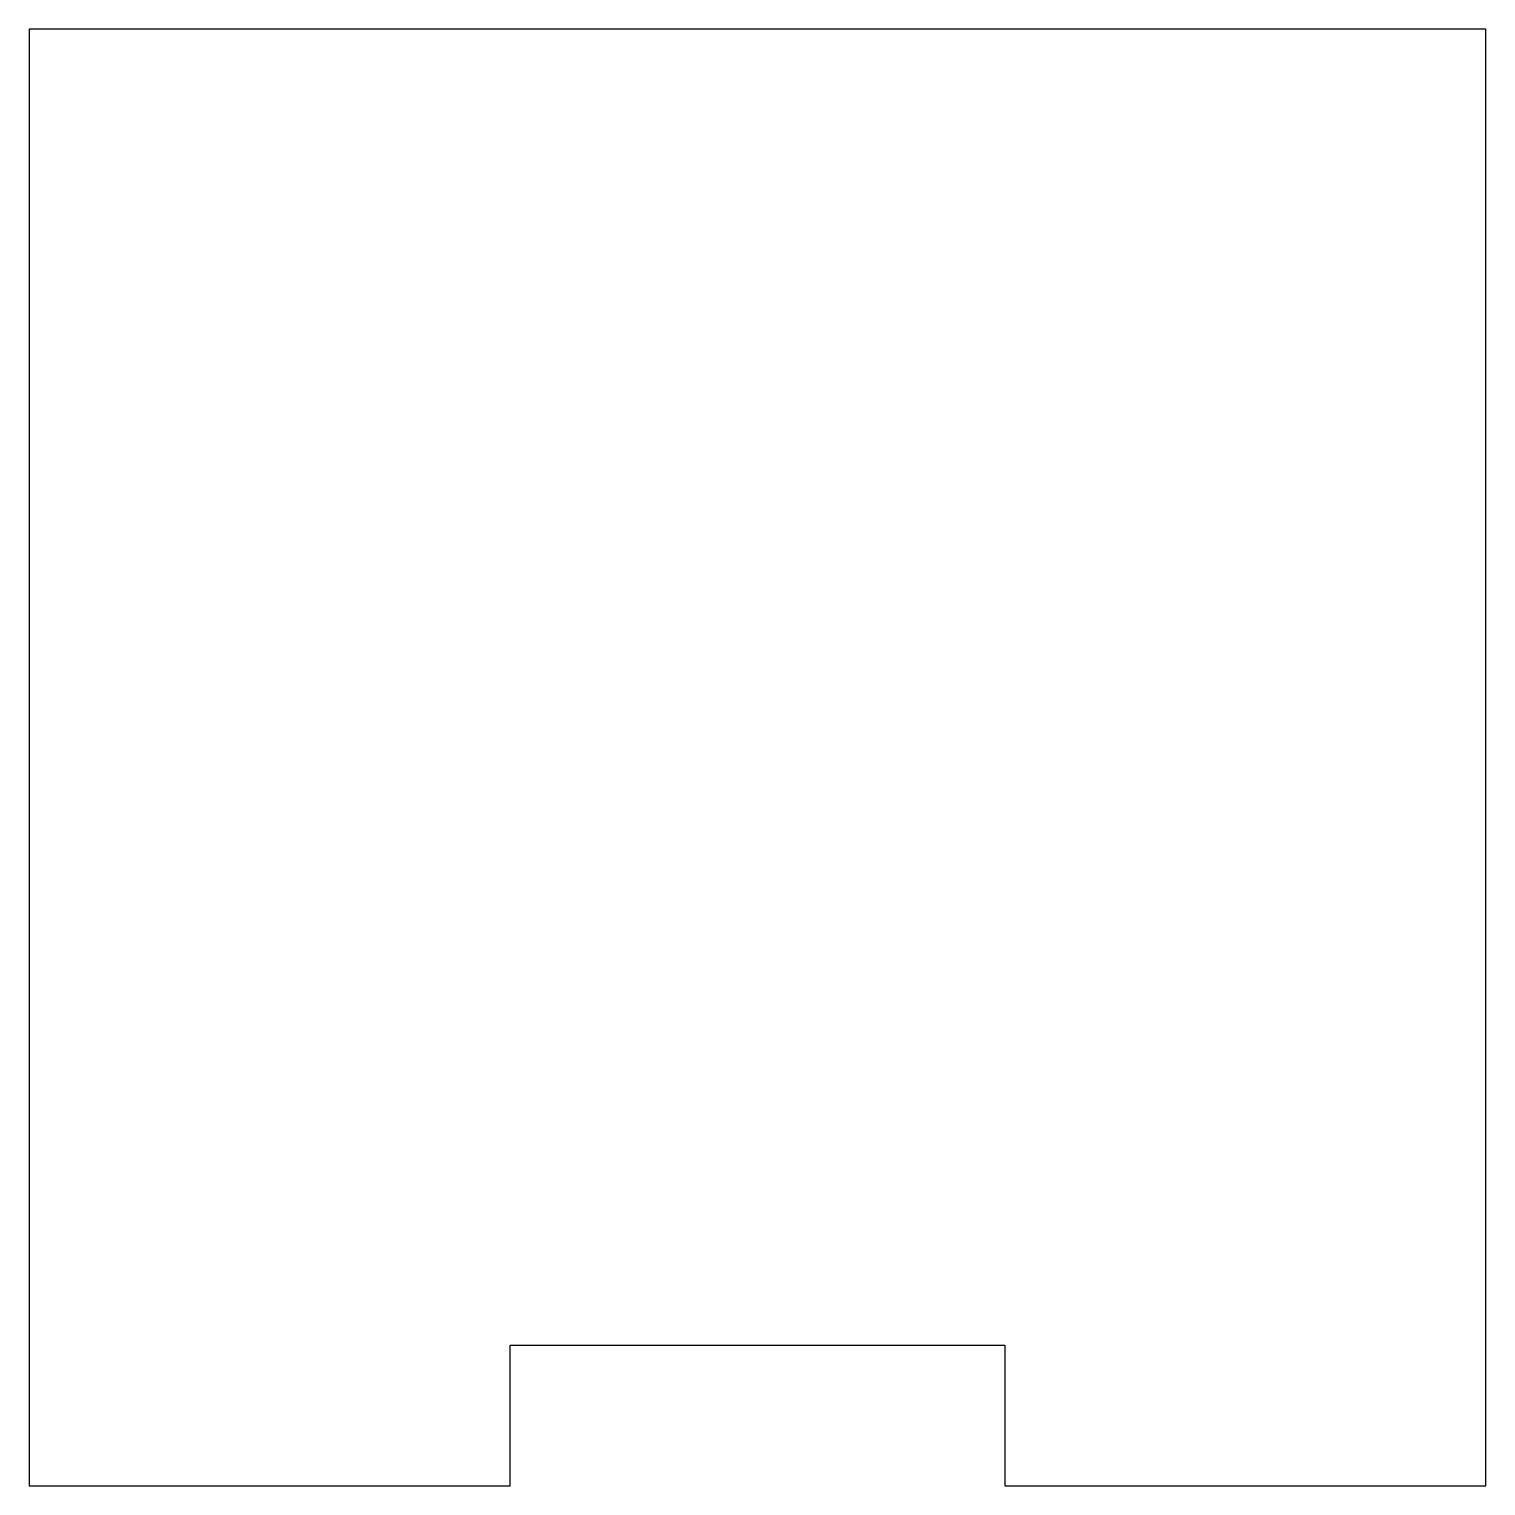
# Model space of a CAD drawing. Extents: x 0 to 696, y 0 to 231.
# Drawn here: x 466.2 to 696.2, y 0.3 to 230.3 of the extents above; entities that cross this region are included whole.
import ezdxf

# ---------------------------------------------------------------- set-up
doc = ezdxf.new("R2010")
doc.units = 0
doc.layers.add('Calque_1', color=7, linetype='CONTINUOUS')

msp = doc.modelspace()

# ---------------------------------------------------------------- linework, layer by layer
at = {"layer": 'Calque_1', "color": 1}
for p, q in [((696.217452, 230.266218), (466.217392, 230.266218)), ((466.217392, 230.266218), (466.217392, 0.266318)), ((696.217452, 0.266318), (696.217452, 230.266218)), ((542.176642, 0.266318), (542.176642, 22.506818)), ((542.176642, 22.506818), (620.258282, 22.506818)), ((620.258282, 22.506818), (620.258282, 0.266318)), ((466.217392, 0.266318), (542.176642, 0.266318)), ((620.258282, 0.266318), (696.217452, 0.266318))]:
    msp.add_line(p, q, dxfattribs=at)

doc.saveas('drawing.dxf')
